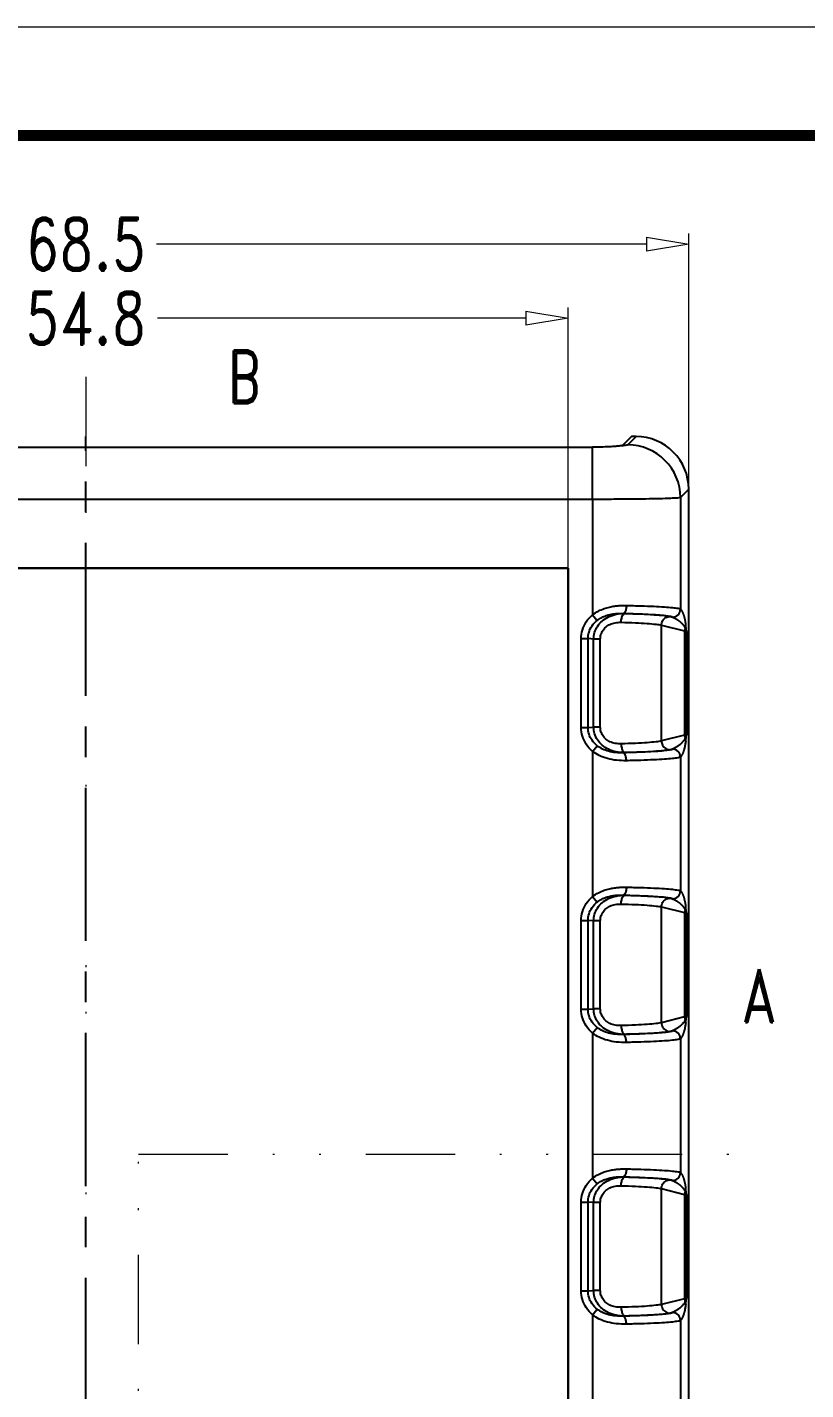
# Model space of a CAD drawing. Header units: millimetres. Extents: x 2279 to 2636, y 1024 to 1272.
# Drawn here: x 2385.5 to 2429.7, y 1194.8 to 1272.2 of the extents above; entities that cross this region are included whole.
import ezdxf
from ezdxf.enums import TextEntityAlignment as Align

# ---------------------------------------------------------------- set-up
doc = ezdxf.new("R2010")
doc.units = ezdxf.units.MM
doc.linetypes.add('CENTER', pattern=[50.8, 31.75, -6.35, 6.35, -6.35])
doc.linetypes.add('DIVIDE', pattern=[31.75, 12.7, -6.35, 0, -6.35, 0, -6.35])
doc.layers.add('06___PRT_ALL_SURFS', color=7, linetype='Continuous')
for name, color, linetype, lineweight in [('dim', 82, 'Continuous', 9), ('from', 7, 'Continuous', 13), ('hatch', 56, 'Continuous', 9)]:
    doc.layers.add(name, color=color, linetype=linetype, lineweight=lineweight)
doc.styles.add('ROMAND', font='romand.shx', dxfattribs={"width": 0.75, "bigfont": 'gbcbig.shx'})
doc.dimstyles.new('YanXiu', dxfattribs={"dimtxt": 2.5, "dimasz": 2.2, "dimexe": 1, "dimexo": 0, "dimgap": 0.66, "dimtad": 0, "dimzin": 9, "dimdsep": 46, "dimtxsty": 'ROMAND', "dimblk": 'CLOSEDBLANK', "dimcen": 0, "dimclrd": 3, "dimclre": 3, "dimclrt": 7, "dimazin": 2, "dimtfac": 1, "dimtofl": 0, "dimtmove": 0, "dimatfit": 3, "dimldrblk": 'CLOSEDBLANK', "dimfxl": 1, "dimlwd": 5, "dimlwe": 5, "dimarcsym": 0})

# ---------------------------------------------------------------- blocks, each defined once
blk = doc.blocks.new('_ClosedBlank')
at = {"color": 0, "linetype": 'ByBlock', "lineweight": -2}
for p, q in [((-1, 0.167), (0, 0)), ((-1, 0.167), (-1, -0.167)), ((0, 0), (-1, -0.167))]:
    blk.add_line(p, q, dxfattribs=at)
blk = doc.blocks.new('*D41')
at = {"layer": 'Defpoints', "color": 0}
for p in [(2416.181, 1255.66), (2361.381, 1241.434), (2416.181, 1241.434)]:
    blk.add_point(p, dxfattribs=at)
at = {"layer": 'dim', "color": 3, "lineweight": 5}
for p, q in [((2361.381, 1241.434), (2361.381, 1256.26)), ((2416.181, 1241.434), (2416.181, 1256.26)), ((2363.781, 1255.66), (2384.699, 1255.66)), ((2413.781, 1255.66), (2392.862, 1255.66))]:
    blk.add_line(p, q, dxfattribs=at)
at = {"layer": 'dim', "color": 3, "lineweight": 5, "xscale": 2.4, "yscale": 2.4, "zscale": 2.4, "rotation": 180}
blk.add_blockref('_ClosedBlank', (2361.381, 1255.66), dxfattribs=at)
at = {"layer": 'dim', "color": 3, "lineweight": 5, "xscale": 2.4, "yscale": 2.4, "zscale": 2.4}
blk.add_blockref('_ClosedBlank', (2416.181, 1255.66), dxfattribs=at)
at = {"layer": 'dim', "color": 7, "insert": (2388.781, 1255.66), "char_height": 3, "attachment_point": 5, "style": 'ROMAND'}
blk.add_mtext('54.8', dxfattribs=at)
blk = doc.blocks.new('*D44')
at = {"layer": 'Defpoints', "color": 0}
for p in [(2423.031, 1259.86), (2354.531, 1245.938), (2423.031, 1245.938)]:
    blk.add_point(p, dxfattribs=at)
at = {"layer": 'dim', "color": 3, "lineweight": 5}
for p, q in [((2354.531, 1245.938), (2354.531, 1260.46)), ((2356.931, 1259.86), (2384.752, 1259.86)), ((2420.631, 1259.86), (2392.809, 1259.86)), ((2423.031, 1245.938), (2423.031, 1260.46))]:
    blk.add_line(p, q, dxfattribs=at)
at = {"layer": 'dim', "color": 3, "lineweight": 5, "xscale": 2.4, "yscale": 2.4, "zscale": 2.4, "rotation": 180}
blk.add_blockref('_ClosedBlank', (2354.531, 1259.86), dxfattribs=at)
at = {"layer": 'dim', "color": 3, "lineweight": 5, "xscale": 2.4, "yscale": 2.4, "zscale": 2.4}
blk.add_blockref('_ClosedBlank', (2423.031, 1259.86), dxfattribs=at)
at = {"layer": 'dim', "color": 7, "insert": (2388.781, 1259.86), "char_height": 3, "attachment_point": 5, "style": 'ROMAND'}
blk.add_mtext('68.5', dxfattribs=at)

msp = doc.modelspace()

# ---------------------------------------------------------------- linework, layer by layer
at = {"color": 7, "linetype": 'Continuous'}
for p, q in [((2360.083, 1248.324), (2417.478, 1248.324)), ((2417.565, 1245.366), (2417.565, 1248.325)), ((2419.776, 1248.934), (2419.276, 1248.433)), ((2420.035, 1248.934), (2419.562, 1248.461)), ((2420.035, 1248.934), (2419.776, 1248.934)), ((2423.031, 1245.938), (2422.558, 1245.465)), ((2423.031, 1111.93), (2423.031, 1245.938)), ((2417.565, 1245.366), (2359.996, 1245.366)), ((2417.565, 1245.366), (2417.565, 1238.812)), ((2422.558, 1245.465), (2422.558, 1239.135)), ((2416.198, 1241.451), (2361.363, 1241.451)), ((2416.181, 1241.434), (2361.381, 1241.434)), ((2416.198, 1241.451), (2416.181, 1241.434)), ((2416.181, 1116.434), (2416.181, 1241.434)), ((2416.198, 1116.416), (2416.198, 1241.451)), ((2419.396, 1238.886), (2419.316, 1238.893)), ((2422.558, 1239.135), (2422.56, 1239.133)), ((2417.565, 1238.812), (2417.836, 1238.497)), ((2421.967, 1238.719), (2422.107, 1238.685)), ((2422.107, 1238.685), (2422.11, 1238.684)), ((2416.921, 1237.459), (2417.31, 1237.459)), ((2416.921, 1232.408), (2416.921, 1237.459)), ((2417.629, 1237.43), (2417.31, 1237.459)), ((2417.31, 1232.408), (2417.31, 1237.459)), ((2422.894, 1237.85), (2422.894, 1232.017)), ((2416.921, 1232.408), (2417.31, 1232.408)), ((2417.31, 1232.408), (2417.629, 1232.437)), ((2417.565, 1231.056), (2417.836, 1231.371)), ((2422.107, 1231.182), (2421.967, 1231.148)), ((2422.11, 1231.184), (2422.107, 1231.182)), ((2417.565, 1231.055), (2417.565, 1222.812)), ((2419.316, 1230.974), (2419.396, 1230.982)), ((2422.56, 1230.734), (2422.558, 1230.733)), ((2422.558, 1230.733), (2422.558, 1223.135)), ((2417.565, 1222.812), (2417.836, 1222.497)), ((2419.396, 1222.886), (2419.316, 1222.893)), ((2421.967, 1222.719), (2422.107, 1222.685)), ((2422.107, 1222.685), (2422.11, 1222.684)), ((2422.558, 1223.135), (2422.56, 1223.133)), ((2416.921, 1221.459), (2417.31, 1221.459)), ((2416.921, 1216.408), (2416.921, 1221.459)), ((2417.629, 1221.43), (2417.31, 1221.459)), ((2417.31, 1216.408), (2417.31, 1221.459)), ((2422.894, 1221.85), (2422.894, 1216.017)), ((2416.921, 1216.408), (2417.31, 1216.408)), ((2417.31, 1216.408), (2417.629, 1216.437)), ((2417.565, 1215.056), (2417.836, 1215.371)), ((2417.565, 1215.055), (2417.565, 1206.812)), ((2419.316, 1214.974), (2419.396, 1214.982)), ((2422.107, 1215.182), (2421.967, 1215.148)), ((2422.11, 1215.184), (2422.107, 1215.182)), ((2422.56, 1214.734), (2422.558, 1214.733)), ((2422.558, 1214.733), (2422.558, 1207.135)), ((2417.565, 1206.812), (2417.836, 1206.497)), ((2419.396, 1206.886), (2419.316, 1206.893)), ((2421.967, 1206.719), (2422.107, 1206.685)), ((2422.107, 1206.685), (2422.11, 1206.684)), ((2422.558, 1207.135), (2422.56, 1207.133)), ((2422.894, 1205.85), (2422.894, 1200.017)), ((2416.921, 1200.408), (2416.921, 1205.459)), ((2416.921, 1205.459), (2417.31, 1205.459)), ((2417.629, 1205.43), (2417.31, 1205.459)), ((2417.31, 1200.408), (2417.31, 1205.459)), ((2416.921, 1200.408), (2417.31, 1200.408)), ((2417.31, 1200.408), (2417.629, 1200.437)), ((2417.565, 1199.056), (2417.836, 1199.371)), ((2417.565, 1199.055), (2417.565, 1190.812)), ((2419.316, 1198.974), (2419.396, 1198.982)), ((2422.107, 1199.182), (2421.967, 1199.148)), ((2422.11, 1199.184), (2422.107, 1199.182)), ((2422.56, 1198.734), (2422.558, 1198.733)), ((2422.558, 1198.733), (2422.558, 1191.135))]:
    msp.add_line(p, q, dxfattribs=at)
at = {"color": 1, "linetype": 'CENTER', "ltscale": 0.274}
msp.add_line((2388.781, 1108.934), (2388.781, 1248.934), dxfattribs=at)
at = {"color": 7, "linetype": 'Continuous'}
for centre, radius, start, end in [((2417.478, 1259.093), 10.768, 270.00108, 270.46268), ((2419.553, 1245.456), 3.006, 0.18706, 89.81294), ((2422.107, 1239.136), 0.451, 270.18543, 359.81457), ((2422.109, 1239.135), 0.451, 270.18543, 359.81457), ((2344.844, 1230.058), 78.438, 5.70138, 5.96534), ((2423.303, 1237.89), 0.511, 160.4459, 179.38277), ((2423.303, 1231.978), 0.511, 180.61723, 199.55409), ((2360.951, 1238.164), 62.247, 354.00032, 354.33294), ((2422.107, 1230.731), 0.451, 0.18543, 89.81457), ((2422.109, 1230.733), 0.451, 0.18543, 89.81457), ((2422.107, 1223.136), 0.451, 270.18543, 359.81457), ((2422.109, 1223.135), 0.451, 270.18543, 359.81457), ((2423.303, 1221.89), 0.511, 160.4459, 179.38277), ((2344.844, 1214.058), 78.438, 5.70138, 5.96534), ((2423.303, 1215.978), 0.511, 180.61723, 199.55409), ((2360.951, 1222.164), 62.247, 354.00032, 354.33294), ((2422.107, 1214.731), 0.451, 0.18543, 89.81457), ((2422.109, 1214.733), 0.451, 0.18543, 89.81457), ((2422.107, 1207.136), 0.451, 270.18543, 359.81457), ((2422.109, 1207.135), 0.451, 270.18543, 359.81457), ((2423.303, 1205.89), 0.511, 160.4459, 179.38277), ((2344.844, 1198.058), 78.438, 5.70138, 5.96534), ((2423.303, 1199.978), 0.511, 180.61723, 199.55409), ((2360.951, 1206.164), 62.247, 354.00032, 354.33294), ((2422.107, 1198.731), 0.451, 0.18543, 89.81457), ((2422.109, 1198.733), 0.451, 0.18543, 89.81457)]:
    msp.add_arc(centre, radius, start, end, dxfattribs=at)
msp.add_ellipse((2420.026, 1245.93), major_axis=(2.127, 2.127), ratio=0.997265, start_param=-0.784029, end_param=0.784029, dxfattribs=at)
for points, start_tangent, end_tangent in [([(2419.142, 1248.402), (2418.886, 1248.377), (2418.508, 1248.352), (2418.049, 1248.334), (2417.565, 1248.325)], (-0.992047, -0.12587), (-0.999967, -0.008111)), ([(2419.562, 1248.461), (2419.5, 1248.44), (2419.358, 1248.42), (2419.142, 1248.402)], (-0.70851, -0.705701), (-0.99775, -0.067045)), ([(2419.276, 1248.433), (2419.262, 1248.426), (2419.235, 1248.418), (2419.195, 1248.41), (2419.142, 1248.402)], (-0.707107, -0.707106), (-0.992047, -0.125869)), ([(2422.558, 1245.465), (2422.385, 1245.443), (2421.986, 1245.422), (2421.379, 1245.403), (2420.594, 1245.388), (2419.667, 1245.376), (2418.641, 1245.369), (2417.565, 1245.366)], (-0.928683, -0.370873), (-1, -0.000014)), ([(2417.565, 1238.812), (2417.9, 1239.026), (2418.227, 1239.166), (2418.532, 1239.253), (2418.811, 1239.305), (2419.062, 1239.331), (2419.287, 1239.342), (2419.489, 1239.342)], (0.786896, 0.617086), (0.999803, -0.019873)), ([(2417.836, 1238.497), (2418.088, 1238.66), (2418.337, 1238.766), (2418.57, 1238.831), (2418.785, 1238.869), (2418.981, 1238.888), (2419.157, 1238.894), (2419.316, 1238.893)], (0.780941, 0.624605), (0.999559, -0.029708)), ([(2419.489, 1239.342), (2419.463, 1239.124), (2419.4, 1238.96), (2419.316, 1238.893)], (-0.018606, -0.999827), (-0.992195, -0.124695)), ([(2419.316, 1238.893), (2420.066, 1238.872), (2420.729, 1238.844), (2421.283, 1238.81), (2421.707, 1238.772), (2421.986, 1238.729), (2422.107, 1238.685)], (0.999762, -0.02183), (0.708341, -0.70587)), ([(2419.489, 1239.342), (2420.314, 1239.321), (2421.043, 1239.294), (2421.651, 1239.26), (2422.116, 1239.221), (2422.422, 1239.179), (2422.558, 1239.135)], (0.999803, -0.019867), (0.740181, -0.672408)), ([(2422.56, 1239.133), (2422.586, 1239.104), (2422.61, 1239.071), (2422.632, 1239.037), (2422.651, 1239.001), (2422.67, 1238.965), (2422.686, 1238.928), (2422.702, 1238.891), (2422.717, 1238.853), (2422.73, 1238.814), (2422.744, 1238.773), (2422.757, 1238.731), (2422.769, 1238.69), (2422.779, 1238.65), (2422.789, 1238.611), (2422.798, 1238.574), (2422.805, 1238.538), (2422.812, 1238.504), (2422.819, 1238.471), (2422.825, 1238.439), (2422.83, 1238.408), (2422.835, 1238.378), (2422.839, 1238.348), (2422.844, 1238.32), (2422.847, 1238.292), (2422.851, 1238.265), (2422.854, 1238.237), (2422.857, 1238.21)], (0.707105, -0.707109), (0.105209, -0.99445)), ([(2416.921, 1237.459), (2416.992, 1237.944), (2417.207, 1238.406), (2417.565, 1238.812)], (-0.000938, 1), (0.757903, 0.652367)), ([(2417.31, 1237.459), (2417.366, 1237.831), (2417.541, 1238.185), (2417.836, 1238.497)], (-0.007333, 0.999973), (0.781111, 0.624392)), ([(2422.11, 1238.684), (2422.173, 1238.656), (2422.23, 1238.628), (2422.282, 1238.6), (2422.329, 1238.572), (2422.372, 1238.545), (2422.412, 1238.518), (2422.449, 1238.491), (2422.484, 1238.464), (2422.518, 1238.437), (2422.55, 1238.41), (2422.58, 1238.382), (2422.609, 1238.354), (2422.634, 1238.328), (2422.657, 1238.304), (2422.678, 1238.28), (2422.697, 1238.258), (2422.714, 1238.236), (2422.729, 1238.216), (2422.743, 1238.196), (2422.756, 1238.178), (2422.768, 1238.159), (2422.779, 1238.142), (2422.789, 1238.125), (2422.798, 1238.109), (2422.806, 1238.092), (2422.814, 1238.077), (2422.821, 1238.061)], (0.924089, -0.382177), (0.406738, -0.913545)), ([(2422.857, 1238.21), (2422.852, 1238.159), (2422.84, 1238.109), (2422.821, 1238.061)], (-0.025881, -0.999665), (-0.424729, -0.905321)), ([(2422.792, 1237.895), (2422.839, 1237.88), (2422.873, 1237.865), (2422.894, 1237.85)], (0.964974, -0.262344), (0.672684, -0.739929)), ([(2422.821, 1238.061), (2422.853, 1237.991), (2422.877, 1237.921), (2422.894, 1237.85)], (0.450172, -0.892942), (0.187551, -0.982255)), ([(2417.565, 1231.055), (2417.208, 1231.461), (2416.992, 1231.922), (2416.921, 1232.408)], (-0.757907, 0.652362), (0.000964, 1)), ([(2417.836, 1231.371), (2417.542, 1231.682), (2417.367, 1232.035), (2417.31, 1232.408)], (-0.781114, 0.624389), (0.007347, 0.999973)), ([(2422.894, 1232.017), (2422.873, 1232.002), (2422.839, 1231.987), (2422.792, 1231.972)], (-0.672684, -0.739929), (-0.964974, -0.262344)), ([(2422.894, 1232.017), (2422.877, 1231.946), (2422.853, 1231.876), (2422.821, 1231.806)], (-0.187566, -0.982252), (-0.450171, -0.892942)), ([(2419.316, 1230.974), (2418.879, 1230.988), (2418.478, 1231.058), (2418.126, 1231.188), (2417.836, 1231.371)], (-0.999559, -0.029682), (-0.780957, 0.624585)), ([(2422.107, 1231.182), (2421.986, 1231.138), (2421.707, 1231.096), (2421.283, 1231.057), (2420.729, 1231.023), (2420.065, 1230.995), (2419.316, 1230.974)], (-0.70827, -0.705942), (-0.999762, -0.021834)), ([(2422.821, 1231.806), (2422.783, 1231.732), (2422.744, 1231.671), (2422.703, 1231.618), (2422.663, 1231.57), (2422.624, 1231.528), (2422.584, 1231.489), (2422.54, 1231.449), (2422.492, 1231.41), (2422.441, 1231.37), (2422.385, 1231.331), (2422.324, 1231.292), (2422.259, 1231.255), (2422.188, 1231.218), (2422.11, 1231.184)], (-0.411001, -0.911635), (-0.92409, -0.382174)), ([(2422.857, 1231.657), (2422.841, 1231.531), (2422.825, 1231.428), (2422.808, 1231.342), (2422.791, 1231.266), (2422.775, 1231.201), (2422.758, 1231.141), (2422.74, 1231.082), (2422.72, 1231.024), (2422.698, 1230.967), (2422.675, 1230.913), (2422.649, 1230.862), (2422.622, 1230.815), (2422.592, 1230.772), (2422.56, 1230.734)], (-0.11061, -0.993864), (-0.707121, -0.707093)), ([(2422.857, 1231.657), (2422.852, 1231.708), (2422.84, 1231.758), (2422.821, 1231.806)], (-0.029009, 0.999579), (-0.425625, 0.904899)), ([(2419.489, 1230.525), (2418.931, 1230.548), (2418.411, 1230.644), (2417.949, 1230.817), (2417.565, 1231.056)], (-0.999805, -0.019748), (-0.786901, 0.617079)), ([(2419.489, 1230.525), (2419.463, 1230.744), (2419.4, 1230.907), (2419.316, 1230.974)], (-0.018612, 0.999827), (-0.992232, 0.124401)), ([(2422.558, 1230.733), (2422.422, 1230.688), (2422.116, 1230.646), (2421.651, 1230.608), (2421.043, 1230.574), (2420.314, 1230.546), (2419.489, 1230.525)], (-0.740147, -0.672445), (-0.999803, -0.019871)), ([(2416.921, 1221.459), (2416.992, 1221.944), (2417.207, 1222.406), (2417.565, 1222.812)], (-0.000938, 1), (0.757903, 0.652367)), ([(2417.565, 1222.812), (2417.9, 1223.026), (2418.227, 1223.166), (2418.532, 1223.253), (2418.811, 1223.305), (2419.062, 1223.331), (2419.287, 1223.342), (2419.489, 1223.342)], (0.786896, 0.617086), (0.999803, -0.019873)), ([(2417.836, 1222.497), (2418.088, 1222.66), (2418.337, 1222.766), (2418.57, 1222.831), (2418.785, 1222.869), (2418.981, 1222.888), (2419.157, 1222.894), (2419.316, 1222.893)], (0.780941, 0.624605), (0.999559, -0.029708)), ([(2419.489, 1223.342), (2419.463, 1223.124), (2419.4, 1222.96), (2419.316, 1222.893)], (-0.018606, -0.999827), (-0.992195, -0.124695)), ([(2419.316, 1222.893), (2420.066, 1222.872), (2420.729, 1222.844), (2421.283, 1222.81), (2421.707, 1222.772), (2421.986, 1222.729), (2422.107, 1222.685)], (0.999762, -0.02183), (0.708341, -0.70587)), ([(2419.489, 1223.342), (2420.314, 1223.321), (2421.043, 1223.294), (2421.651, 1223.26), (2422.116, 1223.221), (2422.422, 1223.179), (2422.558, 1223.135)], (0.999803, -0.019867), (0.740181, -0.672408)), ([(2422.11, 1222.684), (2422.173, 1222.656), (2422.23, 1222.628), (2422.282, 1222.6), (2422.329, 1222.572), (2422.372, 1222.545), (2422.412, 1222.518), (2422.449, 1222.491), (2422.484, 1222.464), (2422.518, 1222.437), (2422.55, 1222.41), (2422.58, 1222.382), (2422.609, 1222.354), (2422.634, 1222.328), (2422.657, 1222.304), (2422.678, 1222.28), (2422.697, 1222.258), (2422.714, 1222.236), (2422.729, 1222.216), (2422.743, 1222.196), (2422.756, 1222.178), (2422.768, 1222.159), (2422.779, 1222.142), (2422.789, 1222.125), (2422.798, 1222.109), (2422.806, 1222.092), (2422.814, 1222.077), (2422.821, 1222.061)], (0.924089, -0.382177), (0.406738, -0.913545)), ([(2422.56, 1223.133), (2422.586, 1223.104), (2422.61, 1223.071), (2422.632, 1223.037), (2422.651, 1223.001), (2422.67, 1222.965), (2422.686, 1222.928), (2422.702, 1222.891), (2422.717, 1222.853), (2422.73, 1222.814), (2422.744, 1222.773), (2422.757, 1222.731), (2422.769, 1222.69), (2422.779, 1222.65), (2422.789, 1222.611), (2422.798, 1222.574), (2422.805, 1222.538), (2422.812, 1222.504), (2422.819, 1222.471), (2422.825, 1222.439), (2422.83, 1222.408), (2422.835, 1222.378), (2422.839, 1222.348), (2422.844, 1222.32), (2422.847, 1222.292), (2422.851, 1222.265), (2422.854, 1222.237), (2422.857, 1222.21)], (0.707105, -0.707109), (0.105209, -0.99445)), ([(2417.31, 1221.459), (2417.366, 1221.831), (2417.541, 1222.185), (2417.836, 1222.497)], (-0.007332, 0.999973), (0.781111, 0.624392)), ([(2422.792, 1221.895), (2422.839, 1221.88), (2422.873, 1221.865), (2422.894, 1221.85)], (0.964974, -0.262344), (0.672684, -0.739929)), ([(2422.857, 1222.21), (2422.852, 1222.159), (2422.84, 1222.109), (2422.821, 1222.061)], (-0.025881, -0.999665), (-0.424729, -0.905321)), ([(2422.821, 1222.061), (2422.853, 1221.991), (2422.877, 1221.921), (2422.894, 1221.85)], (0.450172, -0.892942), (0.187551, -0.982255)), ([(2417.565, 1215.055), (2417.208, 1215.461), (2416.992, 1215.922), (2416.921, 1216.408)], (-0.757907, 0.652363), (0.000963, 1)), ([(2417.836, 1215.371), (2417.542, 1215.682), (2417.367, 1216.035), (2417.31, 1216.408)], (-0.781114, 0.624389), (0.007347, 0.999973)), ([(2422.821, 1215.806), (2422.783, 1215.732), (2422.744, 1215.671), (2422.703, 1215.618), (2422.663, 1215.57), (2422.624, 1215.528), (2422.584, 1215.489), (2422.54, 1215.449), (2422.492, 1215.41), (2422.441, 1215.37), (2422.385, 1215.331), (2422.324, 1215.292), (2422.259, 1215.255), (2422.188, 1215.218), (2422.11, 1215.184)], (-0.411001, -0.911635), (-0.92409, -0.382174)), ([(2422.894, 1216.017), (2422.873, 1216.002), (2422.839, 1215.987), (2422.792, 1215.972)], (-0.672684, -0.739929), (-0.964974, -0.262344)), ([(2422.894, 1216.017), (2422.877, 1215.946), (2422.853, 1215.876), (2422.821, 1215.806)], (-0.187566, -0.982252), (-0.450171, -0.892942)), ([(2422.857, 1215.657), (2422.852, 1215.708), (2422.84, 1215.758), (2422.821, 1215.806)], (-0.029009, 0.999579), (-0.425625, 0.904899)), ([(2419.489, 1214.525), (2418.931, 1214.548), (2418.411, 1214.644), (2417.949, 1214.817), (2417.565, 1215.056)], (-0.999805, -0.019748), (-0.786901, 0.617079)), ([(2419.316, 1214.974), (2418.879, 1214.988), (2418.478, 1215.058), (2418.126, 1215.188), (2417.836, 1215.371)], (-0.999559, -0.029682), (-0.780957, 0.624585)), ([(2422.107, 1215.182), (2421.986, 1215.138), (2421.707, 1215.096), (2421.283, 1215.057), (2420.729, 1215.023), (2420.065, 1214.995), (2419.316, 1214.974)], (-0.70827, -0.705942), (-0.999762, -0.021834)), ([(2419.489, 1214.525), (2419.463, 1214.744), (2419.4, 1214.907), (2419.316, 1214.974)], (-0.018612, 0.999827), (-0.992232, 0.124401)), ([(2422.857, 1215.657), (2422.841, 1215.531), (2422.825, 1215.428), (2422.808, 1215.342), (2422.791, 1215.266), (2422.775, 1215.201), (2422.758, 1215.141), (2422.74, 1215.082), (2422.72, 1215.024), (2422.698, 1214.967), (2422.675, 1214.913), (2422.649, 1214.862), (2422.622, 1214.815), (2422.592, 1214.772), (2422.56, 1214.734)], (-0.11061, -0.993864), (-0.707121, -0.707093)), ([(2422.558, 1214.733), (2422.422, 1214.688), (2422.116, 1214.646), (2421.651, 1214.608), (2421.043, 1214.574), (2420.314, 1214.546), (2419.489, 1214.525)], (-0.740147, -0.672445), (-0.999803, -0.019871)), ([(2417.565, 1206.812), (2417.9, 1207.026), (2418.227, 1207.166), (2418.532, 1207.253), (2418.811, 1207.305), (2419.062, 1207.331), (2419.287, 1207.342), (2419.489, 1207.342)], (0.786896, 0.617086), (0.999803, -0.019873)), ([(2419.489, 1207.342), (2419.463, 1207.124), (2419.4, 1206.96), (2419.316, 1206.893)], (-0.018606, -0.999827), (-0.992195, -0.124695)), ([(2419.489, 1207.342), (2420.314, 1207.321), (2421.043, 1207.294), (2421.651, 1207.26), (2422.116, 1207.221), (2422.422, 1207.179), (2422.558, 1207.135)], (0.999803, -0.019867), (0.740181, -0.672408)), ([(2416.921, 1205.459), (2416.992, 1205.944), (2417.207, 1206.406), (2417.565, 1206.812)], (-0.000938, 1), (0.757903, 0.652367)), ([(2417.31, 1205.459), (2417.366, 1205.831), (2417.541, 1206.185), (2417.836, 1206.497)], (-0.007333, 0.999973), (0.781111, 0.624392)), ([(2417.836, 1206.497), (2418.088, 1206.66), (2418.337, 1206.766), (2418.57, 1206.831), (2418.785, 1206.869), (2418.981, 1206.888), (2419.157, 1206.894), (2419.316, 1206.893)], (0.780941, 0.624605), (0.999559, -0.029708)), ([(2419.316, 1206.893), (2420.066, 1206.872), (2420.729, 1206.844), (2421.283, 1206.81), (2421.707, 1206.772), (2421.986, 1206.729), (2422.107, 1206.685)], (0.999762, -0.02183), (0.708341, -0.70587)), ([(2422.11, 1206.684), (2422.173, 1206.656), (2422.23, 1206.628), (2422.282, 1206.6), (2422.329, 1206.572), (2422.372, 1206.545), (2422.412, 1206.518), (2422.449, 1206.491), (2422.484, 1206.464), (2422.518, 1206.437), (2422.55, 1206.41), (2422.58, 1206.382), (2422.609, 1206.354), (2422.634, 1206.328), (2422.657, 1206.304), (2422.678, 1206.28), (2422.697, 1206.258), (2422.714, 1206.236), (2422.729, 1206.216), (2422.743, 1206.196), (2422.756, 1206.178), (2422.768, 1206.159), (2422.779, 1206.142), (2422.789, 1206.125), (2422.798, 1206.109), (2422.806, 1206.092), (2422.814, 1206.077), (2422.821, 1206.061)], (0.924089, -0.382177), (0.406738, -0.913545)), ([(2422.56, 1207.133), (2422.586, 1207.104), (2422.61, 1207.071), (2422.632, 1207.037), (2422.651, 1207.001), (2422.67, 1206.965), (2422.686, 1206.928), (2422.702, 1206.891), (2422.717, 1206.853), (2422.73, 1206.814), (2422.744, 1206.773), (2422.757, 1206.731), (2422.769, 1206.69), (2422.779, 1206.65), (2422.789, 1206.611), (2422.798, 1206.574), (2422.805, 1206.538), (2422.812, 1206.504), (2422.819, 1206.471), (2422.825, 1206.439), (2422.83, 1206.408), (2422.835, 1206.378), (2422.839, 1206.348), (2422.844, 1206.32), (2422.847, 1206.292), (2422.851, 1206.265), (2422.854, 1206.237), (2422.857, 1206.21)], (0.707105, -0.707109), (0.105209, -0.99445)), ([(2422.792, 1205.895), (2422.839, 1205.88), (2422.873, 1205.865), (2422.894, 1205.85)], (0.964974, -0.262344), (0.672684, -0.739929)), ([(2422.857, 1206.21), (2422.852, 1206.159), (2422.84, 1206.109), (2422.821, 1206.061)], (-0.025881, -0.999665), (-0.424729, -0.905321)), ([(2422.821, 1206.061), (2422.853, 1205.991), (2422.877, 1205.921), (2422.894, 1205.85)], (0.450172, -0.892942), (0.187551, -0.982255)), ([(2417.565, 1199.055), (2417.208, 1199.461), (2416.992, 1199.922), (2416.921, 1200.408)], (-0.757907, 0.652362), (0.000964, 1)), ([(2417.836, 1199.371), (2417.542, 1199.682), (2417.367, 1200.035), (2417.31, 1200.408)], (-0.781114, 0.624389), (0.007347, 0.999973)), ([(2422.821, 1199.806), (2422.783, 1199.732), (2422.744, 1199.671), (2422.703, 1199.618), (2422.663, 1199.57), (2422.624, 1199.528), (2422.584, 1199.489), (2422.54, 1199.449), (2422.492, 1199.41), (2422.441, 1199.37), (2422.385, 1199.331), (2422.324, 1199.292), (2422.259, 1199.255), (2422.188, 1199.218), (2422.11, 1199.184)], (-0.411001, -0.911635), (-0.92409, -0.382174)), ([(2422.857, 1199.657), (2422.841, 1199.531), (2422.825, 1199.428), (2422.808, 1199.342), (2422.791, 1199.266), (2422.775, 1199.201), (2422.758, 1199.141), (2422.74, 1199.082), (2422.72, 1199.024), (2422.698, 1198.967), (2422.675, 1198.913), (2422.649, 1198.862), (2422.622, 1198.815), (2422.592, 1198.772), (2422.56, 1198.734)], (-0.11061, -0.993864), (-0.707121, -0.707093)), ([(2422.894, 1200.017), (2422.873, 1200.002), (2422.839, 1199.987), (2422.792, 1199.972)], (-0.672684, -0.739929), (-0.964974, -0.262344)), ([(2422.894, 1200.017), (2422.877, 1199.946), (2422.853, 1199.876), (2422.821, 1199.806)], (-0.187566, -0.982252), (-0.450171, -0.892942)), ([(2422.857, 1199.657), (2422.852, 1199.708), (2422.84, 1199.758), (2422.821, 1199.806)], (-0.029009, 0.999579), (-0.425625, 0.904899)), ([(2419.489, 1198.525), (2418.931, 1198.548), (2418.411, 1198.644), (2417.949, 1198.817), (2417.565, 1199.056)], (-0.999805, -0.019748), (-0.786901, 0.617079)), ([(2419.316, 1198.974), (2418.879, 1198.988), (2418.478, 1199.058), (2418.126, 1199.188), (2417.836, 1199.371)], (-0.999559, -0.029682), (-0.780957, 0.624585)), ([(2422.107, 1199.182), (2421.986, 1199.138), (2421.707, 1199.096), (2421.283, 1199.057), (2420.729, 1199.023), (2420.065, 1198.995), (2419.316, 1198.974)], (-0.70827, -0.705942), (-0.999762, -0.021834)), ([(2419.489, 1198.525), (2419.463, 1198.744), (2419.4, 1198.907), (2419.316, 1198.974)], (-0.018612, 0.999827), (-0.992232, 0.124401)), ([(2422.558, 1198.733), (2422.422, 1198.688), (2422.116, 1198.646), (2421.651, 1198.608), (2421.043, 1198.574), (2420.314, 1198.546), (2419.489, 1198.525)], (-0.740147, -0.672445), (-0.999803, -0.019871))]:
    msp.add_spline(points, degree=3, dxfattribs=dict(at, start_tangent=start_tangent, end_tangent=end_tangent))
at = {"layer": '06___PRT_ALL_SURFS', "color": 7, "linetype": 'Continuous'}
for p, q in [((2421.478, 1238.22), (2422.792, 1237.895)), ((2421.478, 1231.647), (2421.478, 1238.22)), ((2418.007, 1237.43), (2417.629, 1237.43)), ((2417.629, 1232.437), (2417.629, 1237.43)), ((2418.007, 1232.437), (2418.007, 1237.43)), ((2422.792, 1237.895), (2422.792, 1231.972)), ((2418.007, 1232.437), (2417.629, 1232.437)), ((2422.792, 1231.972), (2421.478, 1231.647)), ((2421.478, 1222.22), (2422.792, 1221.895)), ((2421.478, 1215.647), (2421.478, 1222.22)), ((2422.792, 1221.895), (2422.792, 1215.972)), ((2418.007, 1221.43), (2417.629, 1221.43)), ((2417.629, 1216.437), (2417.629, 1221.43)), ((2418.007, 1216.437), (2418.007, 1221.43)), ((2418.007, 1216.437), (2417.629, 1216.437)), ((2422.792, 1215.972), (2421.478, 1215.647)), ((2421.478, 1206.22), (2422.792, 1205.895)), ((2421.478, 1199.647), (2421.478, 1206.22)), ((2422.792, 1205.895), (2422.792, 1199.972)), ((2417.629, 1200.437), (2417.629, 1205.43)), ((2418.007, 1205.43), (2417.629, 1205.43)), ((2418.007, 1200.437), (2418.007, 1205.43)), ((2418.007, 1200.437), (2417.629, 1200.437)), ((2422.792, 1199.972), (2421.478, 1199.647))]:
    msp.add_line(p, q, dxfattribs=at)
for points, start_tangent, end_tangent in [([(2417.629, 1237.43), (2417.686, 1237.805), (2417.847, 1238.155), (2418.108, 1238.457), (2418.464, 1238.692), (2418.902, 1238.84), (2419.396, 1238.886)], (0.007078, 0.999975), (0.999933, -0.011585)), ([(2419.192, 1238.386), (2419.223, 1238.629), (2419.297, 1238.811), (2419.396, 1238.886)], (0.019474, 0.99981), (0.993201, 0.116411)), ([(2419.396, 1238.886), (2420.306, 1238.857), (2421.064, 1238.819), (2421.629, 1238.771), (2421.967, 1238.719)], (0.999729, -0.02329), (0.970876, -0.239584)), ([(2418.007, 1237.43), (2418.042, 1237.68), (2418.147, 1237.912), (2418.319, 1238.112), (2418.557, 1238.266), (2418.853, 1238.361), (2419.192, 1238.386)], (-0.000514, 1), (0.999656, -0.026243)), ([(2419.192, 1238.386), (2420.001, 1238.358), (2420.674, 1238.319), (2421.176, 1238.272), (2421.478, 1238.22)], (0.999656, -0.02623), (0.963489, -0.267747)), ([(2421.478, 1238.22), (2421.545, 1238.468), (2421.724, 1238.65), (2421.967, 1238.719)], (0.010634, 0.999943), (0.999939, 0.011082)), ([(2419.396, 1230.982), (2418.903, 1231.027), (2418.465, 1231.175), (2418.108, 1231.411), (2417.847, 1231.712), (2417.686, 1232.061), (2417.629, 1232.437)], (-0.999933, -0.011587), (-0.007079, 0.999975)), ([(2419.192, 1231.481), (2418.853, 1231.507), (2418.557, 1231.601), (2418.319, 1231.756), (2418.147, 1231.955), (2418.042, 1232.187), (2418.007, 1232.437)], (-0.999656, -0.026246), (0.000513, 1)), ([(2421.478, 1231.647), (2421.178, 1231.595), (2420.677, 1231.548), (2420.002, 1231.509), (2419.192, 1231.481)], (-0.963486, -0.26776), (-0.999656, -0.026232)), ([(2419.192, 1231.481), (2419.223, 1231.238), (2419.297, 1231.056), (2419.396, 1230.982)], (0.019478, -0.99981), (0.99319, -0.116504)), ([(2421.967, 1231.148), (2421.631, 1231.096), (2421.067, 1231.049), (2420.307, 1231.01), (2419.396, 1230.982)], (-0.970868, -0.239615), (-0.999729, -0.023294)), ([(2421.478, 1231.647), (2421.545, 1231.399), (2421.724, 1231.217), (2421.967, 1231.148)], (0.010634, -0.999943), (0.999939, -0.011082)), ([(2417.629, 1221.43), (2417.686, 1221.805), (2417.847, 1222.155), (2418.108, 1222.457), (2418.464, 1222.692), (2418.902, 1222.84), (2419.396, 1222.886)], (0.007078, 0.999975), (0.999933, -0.011585)), ([(2419.192, 1222.386), (2419.223, 1222.629), (2419.297, 1222.811), (2419.396, 1222.886)], (0.019474, 0.99981), (0.993201, 0.116411)), ([(2419.396, 1222.886), (2420.306, 1222.857), (2421.064, 1222.819), (2421.629, 1222.771), (2421.967, 1222.719)], (0.999729, -0.02329), (0.970876, -0.239584)), ([(2421.478, 1222.22), (2421.545, 1222.468), (2421.724, 1222.65), (2421.967, 1222.719)], (0.010634, 0.999943), (0.999939, 0.011082)), ([(2418.007, 1221.43), (2418.042, 1221.68), (2418.147, 1221.912), (2418.319, 1222.112), (2418.557, 1222.266), (2418.853, 1222.361), (2419.192, 1222.386)], (-0.000514, 1), (0.999656, -0.026243)), ([(2419.192, 1222.386), (2420.001, 1222.358), (2420.674, 1222.319), (2421.176, 1222.272), (2421.478, 1222.22)], (0.999656, -0.02623), (0.963489, -0.267747)), ([(2419.396, 1214.982), (2418.903, 1215.027), (2418.465, 1215.175), (2418.108, 1215.411), (2417.847, 1215.712), (2417.686, 1216.061), (2417.629, 1216.437)], (-0.999933, -0.011587), (-0.007079, 0.999975)), ([(2419.192, 1215.481), (2418.853, 1215.507), (2418.557, 1215.601), (2418.319, 1215.756), (2418.147, 1215.955), (2418.042, 1216.187), (2418.007, 1216.437)], (-0.999656, -0.026246), (0.000513, 1)), ([(2421.478, 1215.647), (2421.178, 1215.595), (2420.677, 1215.548), (2420.002, 1215.509), (2419.192, 1215.481)], (-0.963486, -0.26776), (-0.999656, -0.026232)), ([(2419.192, 1215.481), (2419.223, 1215.238), (2419.297, 1215.056), (2419.396, 1214.982)], (0.019478, -0.99981), (0.99319, -0.116504)), ([(2421.967, 1215.148), (2421.631, 1215.096), (2421.067, 1215.049), (2420.307, 1215.01), (2419.396, 1214.982)], (-0.970868, -0.239615), (-0.999729, -0.023294)), ([(2421.478, 1215.647), (2421.545, 1215.399), (2421.724, 1215.217), (2421.967, 1215.148)], (0.010634, -0.999943), (0.999939, -0.011082)), ([(2417.629, 1205.43), (2417.686, 1205.805), (2417.847, 1206.155), (2418.108, 1206.457), (2418.464, 1206.692), (2418.902, 1206.84), (2419.396, 1206.886)], (0.007078, 0.999975), (0.999933, -0.011585)), ([(2418.007, 1205.43), (2418.042, 1205.68), (2418.147, 1205.912), (2418.319, 1206.112), (2418.557, 1206.266), (2418.853, 1206.361), (2419.192, 1206.386)], (-0.000514, 1), (0.999656, -0.026243)), ([(2419.192, 1206.386), (2419.223, 1206.629), (2419.297, 1206.811), (2419.396, 1206.886)], (0.019474, 0.99981), (0.993201, 0.116411)), ([(2419.192, 1206.386), (2420.001, 1206.358), (2420.674, 1206.319), (2421.176, 1206.272), (2421.478, 1206.22)], (0.999656, -0.02623), (0.963489, -0.267747)), ([(2419.396, 1206.886), (2420.306, 1206.857), (2421.064, 1206.819), (2421.629, 1206.771), (2421.967, 1206.719)], (0.999729, -0.02329), (0.970876, -0.239584)), ([(2421.478, 1206.22), (2421.545, 1206.468), (2421.724, 1206.65), (2421.967, 1206.719)], (0.010634, 0.999943), (0.999939, 0.011082)), ([(2419.396, 1198.982), (2418.903, 1199.027), (2418.465, 1199.175), (2418.108, 1199.411), (2417.847, 1199.712), (2417.686, 1200.061), (2417.629, 1200.437)], (-0.999933, -0.011587), (-0.007079, 0.999975)), ([(2419.192, 1199.481), (2418.853, 1199.507), (2418.557, 1199.601), (2418.319, 1199.756), (2418.147, 1199.955), (2418.042, 1200.187), (2418.007, 1200.437)], (-0.999656, -0.026246), (0.000513, 1)), ([(2421.478, 1199.647), (2421.178, 1199.595), (2420.677, 1199.548), (2420.002, 1199.509), (2419.192, 1199.481)], (-0.963486, -0.26776), (-0.999656, -0.026232)), ([(2419.192, 1199.481), (2419.223, 1199.238), (2419.297, 1199.056), (2419.396, 1198.982)], (0.019478, -0.99981), (0.99319, -0.116504)), ([(2421.478, 1199.647), (2421.545, 1199.399), (2421.724, 1199.217), (2421.967, 1199.148)], (0.010634, -0.999943), (0.999939, -0.011082)), ([(2421.967, 1199.148), (2421.631, 1199.096), (2421.067, 1199.049), (2420.307, 1199.01), (2419.396, 1198.982)], (-0.970868, -0.239615), (-0.999729, -0.023294))]:
    msp.add_spline(points, degree=3, dxfattribs=dict(at, start_tangent=start_tangent, end_tangent=end_tangent))
at = {"layer": 'from'}
msp.add_lwpolyline([(2279.226, 1024.306), (2635.926, 1024.306), (2635.926, 1272.181), (2279.226, 1272.181)], close=True, dxfattribs=at)
at = {"layer": 'from', "const_width": 0.615}
msp.add_lwpolyline([(2285.373, 1030.454), (2285.373, 1266.033), (2629.778, 1266.033), (2629.778, 1030.454), (2285.373, 1030.454)], dxfattribs=at)
at = {"layer": 'hatch', "color": 2}
for points in [[(2388.781, 1252.324, 0, 0, 0), (2391.781, 1252.324, 0.9, 0, 0), (2394.781, 1252.324, 0, 0, 0)], [(2427.031, 1208.184, 0, 0, 0), (2427.031, 1211.184, 0.9, 0, 0), (2427.031, 1214.184, 0, 0, 0)]]:
    msp.add_lwpolyline(points, format="xyseb", dxfattribs=at)
at = {"layer": 'hatch', "color": 2, "linetype": 'DIVIDE', "ltscale": 0.4}
for points in [[(2388.781, 1252.324), (2388.781, 1105.543)], [(2350.531, 1158.684), (2391.781, 1158.684), (2391.781, 1208.184), (2427.031, 1208.184)]]:
    msp.add_lwpolyline(points, dxfattribs=at)

# ---------------------------------------------------------------- texts
at = {"layer": 'hatch', "color": 6, "style": 'ROMAND', "width": 0.75}
for s, p in [('B', (2397.781, 1252.324)), ('A', (2427.031, 1217.184))]:
    msp.add_text(s, height=3, dxfattribs=at).set_placement(p, align=Align.MIDDLE)

# ---------------------------------------------------------------- dimensions: what is measured, and where the dimension line sits
at = {"layer": 'dim'}
for base, p1, p2, picture, middle in [((2423.031, 1259.86), (2354.531, 1245.938), (2423.031, 1245.938), '*D44', (2388.781, 1259.86)), ((2416.181, 1255.66), (2361.381, 1241.434), (2416.181, 1241.434), '*D41', (2388.781, 1255.66))]:
    dim = msp.add_linear_dim(base=base, p1=p1, p2=p2, dimstyle='YanXiu', override={"dimtxt": 3, "dimasz": 2.4, "dimexe": 0.5997, "dimgap": 0.5997, "dimzin": 8}, dxfattribs=at)
    dim.commit()
    dim.dimension.update_dxf_attribs({"geometry": picture, "text_midpoint": middle})

doc.saveas('drawing.dxf')
